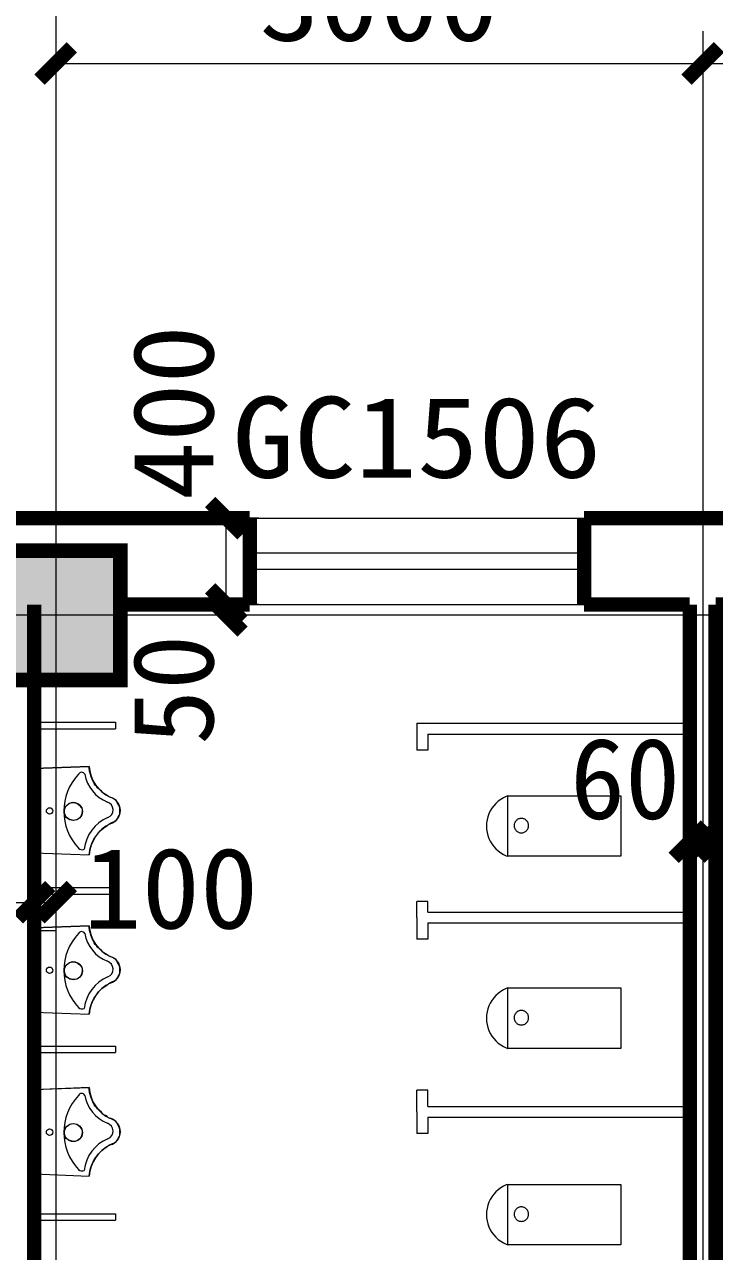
# Model space of a CAD drawing. Extents: x -307567 to 704339, y -10277 to 165507.
# Drawn here: x 169610 to 172809, y 139032 to 144716 of the extents above; entities that cross this region are included whole.
import ezdxf
from ezdxf.enums import TextEntityAlignment as Align

# ---------------------------------------------------------------- set-up
doc = ezdxf.new("R2010")
doc.units = 0
doc.header["$MEASUREMENT"] = 0
doc.layers.add('wode', color=250, linetype='CONTINUOUS', lineweight=0)
doc.styles.get("Standard").update_dxf_attribs({"font": 'txt', "height": 3})

msp = doc.modelspace()

# ---------------------------------------------------------------- linework, layer by layer
at = {"layer": 'wode', "color": 0}
for p, q in [((169754.52386, 147245.49632), (169754.52386, 134179.14353)), ((169754.52386, 144685.95189), (169754.52386, 133882.15933)), ((172754.48636, 144685.95189), (172754.48636, 133882.15933)), ((169754.52386, 144535.95377), (172754.48636, 144535.95377)), ((172754.48636, 144535.95377), (175454.45261, 144535.95377)), ((170695.63758, 142429.04041), (170057.523, 142429.04041)), ((170545.63945, 142029.04236), (170545.63945, 142429.04041)), ((170654.51261, 142429.04041), (172204.51764, 142429.04041)), ((170644.51517, 142269.03569), (172194.52021, 142269.03569)), ((170644.51517, 142193.66127), (172194.52021, 142193.66127)), ((170695.63758, 142029.04236), (170057.523, 142029.04236)), ((170545.63945, 141979.04603), (170545.63945, 142029.04236)), ((170654.51261, 142029.04236), (172204.51764, 142029.04236)), ((195197.62623, 141979.04603), (118974.00627, 141979.04603)), ((170695.63758, 141979.04603), (170057.523, 141979.04603)), ((169654.54952, 141483.54136), (170032.54772, 141483.54136)), ((170032.54772, 141483.54136), (170032.54772, 141453.53991)), ((171429.51513, 141479.04618), (171429.51513, 141354.05079)), ((171429.51513, 141479.04618), (172694.50175, 141479.04618)), ((169654.54952, 141453.53991), (170032.54772, 141453.53991)), ((171479.50229, 141429.04986), (171479.50229, 141354.05079)), ((171479.50229, 141429.04986), (172694.50175, 141429.04986)), ((171479.50229, 141354.05079), (171429.51513, 141354.05079)), ((172754.48636, 141312.39482), (172754.48636, 140762.16976)), ((169653.01145, 141269.53952), (169909.53901, 141279.28061)), ((169653.01145, 141269.53952), (169909.53901, 141279.28061)), ((169653.01145, 140878.00999), (169653.01145, 141269.53952)), ((169653.01145, 140878.00999), (169653.01145, 141269.53952)), ((169909.53901, 141279.28061), (169654.54952, 141269.27402)), ((169909.53901, 141279.28061), (169654.54952, 141269.27402)), ((169654.54952, 140879.28256), (169654.54952, 141269.27402)), ((169654.54952, 140879.28256), (169654.54952, 141269.27402)), ((169909.75873, 141272.57903), (169909.53901, 141279.28061)), ((169909.75873, 141272.57903), (169909.53901, 141279.28061)), ((169911.88273, 141257.14344), (169909.75873, 141272.57903)), ((169911.88273, 141257.14344), (169909.75873, 141272.57903)), ((169914.07997, 141247.15516), (169911.88273, 141257.14344)), ((169914.07997, 141247.15516), (169911.88273, 141257.14344)), ((169917.30258, 141235.345), (169914.07997, 141247.15516)), ((169917.30258, 141235.345), (169914.07997, 141247.15516)), ((169920.63506, 141228.10327), (169917.30258, 141235.345)), ((169920.63506, 141228.10327), (169917.30258, 141235.345)), ((169926.05491, 141212.65852), (169920.63506, 141228.10327)), ((169926.05491, 141212.65852), (169920.63506, 141228.10327)), ((169930.41277, 141205.38932), (169926.05491, 141212.65852)), ((169930.41277, 141205.38932), (169926.05491, 141212.65852)), ((169932.61001, 141199.93285), (169930.41277, 141205.38932)), ((169932.61001, 141199.93285), (169930.41277, 141205.38932)), ((169938.02986, 141192.69112), (169932.61001, 141199.93285)), ((169938.02986, 141192.69112), (169932.61001, 141199.93285)), ((169943.48634, 141187.2438), (169938.02986, 141192.69112)), ((169943.48634, 141187.2438), (169938.02986, 141192.69112)), ((169947.84419, 141179.96544), (169943.48634, 141187.2438)), ((169947.84419, 141179.96544), (169943.48634, 141187.2438)), ((169966.37423, 141164.52985), (169947.84419, 141179.96544)), ((169966.37423, 141164.52985), (169947.84419, 141179.96544)), ((169971.79409, 141159.07337), (169966.37423, 141164.52985)), ((169971.79409, 141159.07337), (169966.37423, 141164.52985)), ((169978.34918, 141153.62605), (169971.79409, 141159.07337)), ((169978.34918, 141153.62605), (169971.79409, 141159.07337)), ((169984.86766, 141149.08509), (169978.34918, 141153.62605)), ((169984.86766, 141149.08509), (169978.34918, 141153.62605)), ((169992.52137, 141144.55329), (169984.86766, 141149.08509)), ((169992.52137, 141144.55329), (169984.86766, 141149.08509)), ((170000.17508, 141139.10597), (169992.52137, 141144.55329)), ((170000.17508, 141139.10597), (169992.52137, 141144.55329)), ((170009.95279, 141135.47137), (170000.17508, 141139.10597)), ((170009.95279, 141135.47137), (170000.17508, 141139.10597)), ((171850.13975, 140862.63848), (171850.13975, 141142.63986)), ((171850.13975, 141142.63986), (172374.03457, 141142.63986)), ((171850.13975, 140862.63848), (171850.13975, 141142.63986)), ((171850.13975, 141142.63986), (172374.03457, 141142.63986)), ((172374.03457, 141142.63986), (172374.03457, 140862.63848)), ((172374.03457, 141142.63986), (172374.03457, 140862.63848)), ((169795.35586, 141080.10097), (169798.57848, 141085.54829)), ((169795.35586, 141080.10097), (169798.57848, 141085.54829)), ((169795.35586, 141071.94372), (169795.35586, 141080.10097)), ((169795.35586, 141071.94372), (169795.35586, 141080.10097)), ((169798.57848, 141085.54829), (169800.77572, 141092.82664)), ((169798.57848, 141085.54829), (169800.77572, 141092.82664)), ((169800.77572, 141092.82664), (169805.13357, 141098.28312)), ((169800.77572, 141092.82664), (169805.13357, 141098.28312)), ((169805.13357, 141098.28312), (169810.55343, 141102.81492)), ((169805.13357, 141098.28312), (169810.55343, 141102.81492)), ((169810.55343, 141102.81492), (169819.30576, 141108.26224)), ((169810.55343, 141102.81492), (169819.30576, 141108.26224)), ((169819.30576, 141108.26224), (169826.95947, 141110.97217)), ((169819.30576, 141108.26224), (169826.95947, 141110.97217)), ((169826.95947, 141110.97217), (169835.63856, 141112.8032)), ((169826.95947, 141110.97217), (169835.63856, 141112.8032)), ((169835.63856, 141112.8032), (169844.3909, 141110.97217)), ((169835.63856, 141112.8032), (169844.3909, 141110.97217)), ((169844.3909, 141110.97217), (169853.06999, 141109.15029)), ((169844.3909, 141110.97217), (169853.06999, 141109.15029)), ((169853.06999, 141109.15029), (169860.7237, 141102.81492)), ((169853.06999, 141109.15029), (169860.7237, 141102.81492)), ((169860.7237, 141102.81492), (169867.24217, 141098.28312)), ((169860.7237, 141102.81492), (169867.24217, 141098.28312)), ((169867.24217, 141098.28312), (169871.60003, 141090.99561)), ((169867.24217, 141098.28312), (169871.60003, 141090.99561)), ((169871.60003, 141090.99561), (169875.92126, 141085.54829)), ((169871.60003, 141090.99561), (169875.92126, 141085.54829)), ((169875.92126, 141085.54829), (169877.0565, 141077.4002)), ((169875.92126, 141085.54829), (169877.0565, 141077.4002)), ((170018.6685, 141131.85508), (170009.95279, 141135.47137)), ((170018.6685, 141131.85508), (170009.95279, 141135.47137)), ((170027.38421, 141127.32328), (170018.6685, 141131.85508)), ((170027.38421, 141127.32328), (170018.6685, 141131.85508)), ((170032.80407, 141122.79148), (170027.38421, 141127.32328)), ((170032.80407, 141122.79148), (170027.38421, 141127.32328)), ((170038.26054, 141116.42864), (170032.80407, 141122.79148)), ((170038.26054, 141116.42864), (170032.80407, 141122.79148)), ((170041.5564, 141109.15029), (170038.26054, 141116.42864)), ((170041.5564, 141109.15029), (170038.26054, 141116.42864)), ((170048.11149, 141096.44293), (170041.5564, 141109.15029)), ((170048.11149, 141096.44293), (170041.5564, 141109.15029)), ((170051.33411, 141086.46381), (170048.11149, 141096.44293)), ((170051.33411, 141086.46381), (170048.11149, 141096.44293)), ((170052.43273, 141073.78391), (170051.33411, 141086.46381)), ((170052.43273, 141073.78391), (170051.33411, 141086.46381)), ((172694.50175, 141080.92493), (172694.50175, 140493.59402)), ((172754.48636, 141080.92493), (172754.48636, 140493.59402)), ((169794.25725, 141067.40276), (169795.35586, 141071.94372)), ((169794.25725, 141067.40276), (169795.35586, 141071.94372)), ((169795.35586, 141065.58089), (169794.25725, 141067.40276)), ((169795.35586, 141065.58089), (169794.25725, 141067.40276)), ((169795.35586, 141061.9646), (169795.35586, 141065.58089)), ((169795.35586, 141061.9646), (169795.35586, 141065.58089)), ((169796.41786, 141060.12441), (169795.35586, 141061.9646)), ((169796.41786, 141060.12441), (169795.35586, 141061.9646)), ((169796.41786, 141055.58345), (169796.41786, 141060.12441)), ((169796.41786, 141055.58345), (169796.41786, 141060.12441)), ((169797.47986, 141050.13614), (169796.41786, 141055.58345)), ((169797.47986, 141050.13614), (169796.41786, 141055.58345)), ((169800.77572, 141047.43536), (169797.47986, 141050.13614)), ((169800.77572, 141047.43536), (169797.47986, 141050.13614)), ((169802.97296, 141042.8944), (169800.77572, 141047.43536)), ((169802.97296, 141042.8944), (169800.77572, 141047.43536)), ((169810.55343, 141038.3626), (169802.97296, 141042.8944)), ((169810.55343, 141038.3626), (169802.97296, 141042.8944)), ((169817.10852, 141033.8308), (169810.55343, 141038.3626)), ((169817.10852, 141033.8308), (169810.55343, 141038.3626)), ((169825.86085, 141031.99977), (169817.10852, 141033.8308)), ((169825.86085, 141031.99977), (169817.10852, 141033.8308)), ((169835.63856, 141029.26237), (169825.86085, 141031.99977)), ((169835.63856, 141029.26237), (169825.86085, 141031.99977)), ((169843.25566, 141030.15958), (169835.63856, 141029.26237)), ((169843.25566, 141030.15958), (169835.63856, 141029.26237)), ((169851.97137, 141031.99977), (169843.25566, 141030.15958)), ((169851.97137, 141031.99977), (169843.25566, 141030.15958)), ((169859.58846, 141036.54072), (169851.97137, 141031.99977)), ((169859.58846, 141036.54072), (169851.97137, 141031.99977)), ((169866.14355, 141041.98804), (169859.58846, 141036.54072)), ((169866.14355, 141041.98804), (169859.58846, 141036.54072)), ((169870.50141, 141047.43536), (169866.14355, 141041.98804)), ((169870.50141, 141047.43536), (169866.14355, 141041.98804)), ((169873.79727, 141055.58345), (169870.50141, 141047.43536)), ((169873.79727, 141055.58345), (169870.50141, 141047.43536)), ((169875.92126, 141062.87096), (169873.79727, 141055.58345)), ((169875.92126, 141062.87096), (169873.79727, 141055.58345)), ((169877.0565, 141067.40276), (169875.92126, 141062.87096)), ((169877.0565, 141067.40276), (169875.92126, 141062.87096)), ((169877.0565, 141077.4002), (169877.0565, 141067.40276)), ((169877.0565, 141077.4002), (169877.0565, 141067.40276)), ((170018.6685, 141020.18045), (170027.38421, 141023.83336)), ((170018.6685, 141020.18045), (170027.38421, 141023.83336)), ((170027.38421, 141023.83336), (170036.09993, 141031.08425)), ((170027.38421, 141023.83336), (170036.09993, 141031.08425)), ((170036.09993, 141031.08425), (170041.5564, 141037.44708)), ((170036.09993, 141031.08425), (170041.5564, 141037.44708)), ((170041.5564, 141037.44708), (170044.81564, 141043.81908)), ((170041.5564, 141037.44708), (170044.81564, 141043.81908)), ((170044.81564, 141043.81908), (170048.11149, 141051.05165)), ((170044.81564, 141043.81908), (170048.11149, 141051.05165)), ((170048.11149, 141051.05165), (170051.33411, 141056.50813)), ((170048.11149, 141051.05165), (170051.33411, 141056.50813)), ((170051.33411, 141056.50813), (170052.43273, 141064.66537)), ((170051.33411, 141056.50813), (170052.43273, 141064.66537)), ((170052.43273, 141064.66537), (170052.43273, 141073.78391)), ((170052.43273, 141064.66537), (170052.43273, 141073.78391)), ((170053.53135, 141075.2762), (170055.54548, 141073.28038)), ((170053.53135, 141075.2762), (170055.54548, 141073.28038)), ((169940.2271, 140954.82177), (169953.30067, 140972.07925)), ((169940.2271, 140954.82177), (169953.30067, 140972.07925)), ((169953.30067, 140972.07925), (169960.91776, 140980.2365)), ((169953.30067, 140972.07925), (169960.91776, 140980.2365)), ((169960.91776, 140980.2365), (169968.53485, 140987.51485)), ((169960.91776, 140980.2365), (169968.53485, 140987.51485)), ((169968.53485, 140987.51485), (169977.28718, 140994.75658)), ((169968.53485, 140987.51485), (169977.28718, 140994.75658)), ((169977.28718, 140994.75658), (169992.52137, 141005.66037)), ((169977.28718, 140994.75658), (169992.52137, 141005.66037)), ((169992.52137, 141005.66037), (170001.2737, 141012.03236)), ((169992.52137, 141005.66037), (170001.2737, 141012.03236)), ((170001.2737, 141012.03236), (170008.85417, 141015.64865)), ((170001.2737, 141012.03236), (170008.85417, 141015.64865)), ((170008.85417, 141015.64865), (170018.6685, 141020.18045)), ((170008.85417, 141015.64865), (170018.6685, 141020.18045)), ((169917.30258, 140908.54245), (169923.85768, 140926.68797)), ((169917.30258, 140908.54245), (169923.85768, 140926.68797)), ((169923.85768, 140926.68797), (169928.25215, 140935.76073)), ((169923.85768, 140926.68797), (169928.25215, 140935.76073)), ((169928.25215, 140935.76073), (169933.70863, 140945.73986)), ((169928.25215, 140935.76073), (169933.70863, 140945.73986)), ((169933.70863, 140945.73986), (169940.2271, 140954.82177)), ((169933.70863, 140945.73986), (169940.2271, 140954.82177)), ((172694.50175, 140930.92681), (172754.48636, 140930.92681)), ((172754.48636, 140930.92681), (172814.50758, 140930.92681)), ((169654.54952, 140879.28256), (169909.53901, 140869.28512)), ((169654.54952, 140879.28256), (169909.53901, 140869.28512)), ((169909.53901, 140869.28512), (169910.82073, 140879.46566)), ((169909.53901, 140869.28512), (169910.82073, 140879.46566)), ((169910.82073, 140879.46566), (169912.98135, 140890.3603)), ((169910.82073, 140879.46566), (169912.98135, 140890.3603)), ((169910.82073, 140879.46566), (169910.82073, 140879.46566)), ((169910.82073, 140879.46566), (169910.82073, 140879.46566)), ((169912.98135, 140890.3603), (169914.07997, 140898.55417)), ((169912.98135, 140890.3603), (169914.07997, 140898.55417)), ((169914.07997, 140898.55417), (169917.30258, 140908.54245)), ((169914.07997, 140898.55417), (169917.30258, 140908.54245)), ((172374.03457, 140862.63848), (171850.13975, 140862.63848)), ((172374.03457, 140862.63848), (171850.13975, 140862.63848)), ((169654.54952, 140800.00804), (169654.54952, 140085.33801)), ((169754.52386, 140800.00804), (169754.52386, 140085.33801)), ((169654.54952, 140717.54752), (170032.54772, 140717.54752)), ((169654.54952, 140687.55522), (170032.54772, 140687.55522)), ((170032.54772, 140717.54752), (170032.54772, 140687.55522)), ((169454.52761, 140649.012), (169754.52386, 140649.012)), ((171429.51513, 140579.05743), (171429.51513, 140654.05649)), ((171479.50229, 140654.05649), (171429.51513, 140654.05649)), ((171479.50229, 140604.06017), (171479.50229, 140654.05649)), ((171429.51513, 140579.05743), (171429.51513, 140479.06478)), ((171479.50229, 140604.05101), (172694.50175, 140604.05101)), ((169653.01145, 140531.54215), (169909.53901, 140541.28324)), ((169653.01145, 140531.54215), (169909.53901, 140541.28324)), ((169653.01145, 140140.02178), (169653.01145, 140531.54215)), ((169653.01145, 140140.02178), (169653.01145, 140531.54215)), ((169909.53901, 140541.28324), (169654.54952, 140531.28581)), ((169909.53901, 140541.28324), (169654.54952, 140531.28581)), ((169654.54952, 140141.29435), (169654.54952, 140531.28581)), ((169654.54952, 140141.29435), (169654.54952, 140531.28581)), ((169654.54952, 140519.0179), (169754.52386, 140519.0179)), ((169909.75873, 140534.59082), (169909.53901, 140541.28324)), ((169909.75873, 140534.59082), (169909.53901, 140541.28324)), ((169911.88273, 140519.15522), (169909.75873, 140534.59082)), ((169911.88273, 140519.15522), (169909.75873, 140534.59082)), ((169914.07997, 140509.16695), (169911.88273, 140519.15522)), ((169914.07997, 140509.16695), (169911.88273, 140519.15522)), ((171479.50229, 140554.06384), (172694.50175, 140554.06384)), ((171479.50229, 140554.06384), (171479.50229, 140479.06478)), ((169917.30258, 140497.35679), (169914.07997, 140509.16695)), ((169917.30258, 140497.35679), (169914.07997, 140509.16695)), ((169920.63506, 140490.11506), (169917.30258, 140497.35679)), ((169920.63506, 140490.11506), (169917.30258, 140497.35679)), ((169926.05491, 140474.67031), (169920.63506, 140490.11506)), ((169926.05491, 140474.67031), (169920.63506, 140490.11506)), ((169930.41277, 140467.40111), (169926.05491, 140474.67031)), ((169930.41277, 140467.40111), (169926.05491, 140474.67031)), ((169932.61001, 140461.94463), (169930.41277, 140467.40111)), ((169932.61001, 140461.94463), (169930.41277, 140467.40111)), ((169938.02986, 140454.7029), (169932.61001, 140461.94463)), ((169938.02986, 140454.7029), (169932.61001, 140461.94463)), ((169943.48634, 140449.25558), (169938.02986, 140454.7029)), ((169943.48634, 140449.25558), (169938.02986, 140454.7029)), ((171479.50229, 140479.06478), (171429.51513, 140479.06478)), ((169947.84419, 140441.97723), (169943.48634, 140449.25558)), ((169947.84419, 140441.97723), (169943.48634, 140449.25558)), ((169966.37423, 140426.54164), (169947.84419, 140441.97723)), ((169966.37423, 140426.54164), (169947.84419, 140441.97723)), ((169971.79409, 140421.08516), (169966.37423, 140426.54164)), ((169971.79409, 140421.08516), (169966.37423, 140426.54164)), ((169978.34918, 140415.62869), (169971.79409, 140421.08516)), ((169978.34918, 140415.62869), (169971.79409, 140421.08516)), ((169984.86766, 140411.09688), (169978.34918, 140415.62869)), ((169984.86766, 140411.09688), (169978.34918, 140415.62869)), ((169992.52137, 140406.56508), (169984.86766, 140411.09688)), ((169992.52137, 140406.56508), (169984.86766, 140411.09688)), ((170000.17508, 140401.11776), (169992.52137, 140406.56508)), ((170000.17508, 140401.11776), (169992.52137, 140406.56508)), ((170009.95279, 140397.48316), (170000.17508, 140401.11776)), ((170009.95279, 140397.48316), (170000.17508, 140401.11776)), ((170018.6685, 140393.86687), (170009.95279, 140397.48316)), ((170018.6685, 140393.86687), (170009.95279, 140397.48316)), ((169795.35586, 140342.11276), (169798.57848, 140347.55092)), ((169795.35586, 140342.11276), (169798.57848, 140347.55092)), ((169795.35586, 140333.95551), (169795.35586, 140342.11276)), ((169795.35586, 140333.95551), (169795.35586, 140342.11276)), ((169798.57848, 140347.55092), (169800.77572, 140354.83843)), ((169798.57848, 140347.55092), (169800.77572, 140354.83843)), ((169800.77572, 140354.83843), (169805.13357, 140360.28575)), ((169800.77572, 140354.83843), (169805.13357, 140360.28575)), ((169805.13357, 140360.28575), (169810.55343, 140364.82671)), ((169805.13357, 140360.28575), (169810.55343, 140364.82671)), ((169810.55343, 140364.82671), (169819.30576, 140370.27403)), ((169810.55343, 140364.82671), (169819.30576, 140370.27403)), ((169819.30576, 140370.27403), (169826.95947, 140372.98395)), ((169819.30576, 140370.27403), (169826.95947, 140372.98395)), ((169826.95947, 140372.98395), (169835.63856, 140374.81499)), ((169826.95947, 140372.98395), (169835.63856, 140374.81499)), ((169835.63856, 140374.81499), (169844.3909, 140372.98395)), ((169835.63856, 140374.81499), (169844.3909, 140372.98395)), ((169844.3909, 140372.98395), (169853.06999, 140371.15292)), ((169844.3909, 140372.98395), (169853.06999, 140371.15292)), ((169853.06999, 140371.15292), (169860.7237, 140364.82671)), ((169853.06999, 140371.15292), (169860.7237, 140364.82671)), ((169860.7237, 140364.82671), (169867.24217, 140360.28575)), ((169860.7237, 140364.82671), (169867.24217, 140360.28575)), ((169867.24217, 140360.28575), (169871.60003, 140353.0074)), ((169867.24217, 140360.28575), (169871.60003, 140353.0074)), ((169871.60003, 140353.0074), (169875.92126, 140347.55092)), ((169871.60003, 140353.0074), (169875.92126, 140347.55092)), ((169875.92126, 140347.55092), (169877.0565, 140339.40283)), ((169875.92126, 140347.55092), (169877.0565, 140339.40283)), ((170027.38421, 140389.33507), (170018.6685, 140393.86687)), ((170027.38421, 140389.33507), (170018.6685, 140393.86687)), ((170032.80407, 140384.79411), (170027.38421, 140389.33507)), ((170032.80407, 140384.79411), (170027.38421, 140389.33507)), ((170038.26054, 140378.44043), (170032.80407, 140384.79411)), ((170038.26054, 140378.44043), (170032.80407, 140384.79411)), ((170041.5564, 140371.15292), (170038.26054, 140378.44043)), ((170041.5564, 140371.15292), (170038.26054, 140378.44043)), ((170048.11149, 140358.45472), (170041.5564, 140371.15292)), ((170048.11149, 140358.45472), (170041.5564, 140371.15292)), ((170051.33411, 140348.47559), (170048.11149, 140358.45472)), ((170051.33411, 140348.47559), (170048.11149, 140358.45472)), ((170052.43273, 140335.78654), (170051.33411, 140348.47559)), ((170052.43273, 140335.78654), (170051.33411, 140348.47559)), ((169794.25725, 140329.41455), (169795.35586, 140333.95551)), ((169794.25725, 140329.41455), (169795.35586, 140333.95551)), ((169795.35586, 140327.58352), (169794.25725, 140329.41455)), ((169795.35586, 140327.58352), (169794.25725, 140329.41455)), ((169795.35586, 140323.96723), (169795.35586, 140327.58352)), ((169795.35586, 140323.96723), (169795.35586, 140327.58352)), ((169796.41786, 140322.1362), (169795.35586, 140323.96723)), ((169796.41786, 140322.1362), (169795.35586, 140323.96723)), ((169796.41786, 140317.59524), (169796.41786, 140322.1362)), ((169796.41786, 140317.59524), (169796.41786, 140322.1362)), ((169797.47986, 140312.14792), (169796.41786, 140317.59524)), ((169797.47986, 140312.14792), (169796.41786, 140317.59524)), ((169800.77572, 140309.44715), (169797.47986, 140312.14792)), ((169800.77572, 140309.44715), (169797.47986, 140312.14792)), ((169802.97296, 140304.90619), (169800.77572, 140309.44715)), ((169802.97296, 140304.90619), (169800.77572, 140309.44715)), ((169810.55343, 140300.37439), (169802.97296, 140304.90619)), ((169810.55343, 140300.37439), (169802.97296, 140304.90619)), ((169817.10852, 140295.83343), (169810.55343, 140300.37439)), ((169817.10852, 140295.83343), (169810.55343, 140300.37439)), ((169825.86085, 140294.01155), (169817.10852, 140295.83343)), ((169825.86085, 140294.01155), (169817.10852, 140295.83343)), ((169835.63856, 140291.26501), (169825.86085, 140294.01155)), ((169835.63856, 140291.26501), (169825.86085, 140294.01155)), ((169843.25566, 140292.17137), (169835.63856, 140291.26501)), ((169843.25566, 140292.17137), (169835.63856, 140291.26501)), ((169851.97137, 140294.01155), (169843.25566, 140292.17137)), ((169851.97137, 140294.01155), (169843.25566, 140292.17137)), ((169859.58846, 140298.55251), (169851.97137, 140294.01155)), ((169859.58846, 140298.55251), (169851.97137, 140294.01155)), ((169866.14355, 140303.99068), (169859.58846, 140298.55251)), ((169866.14355, 140303.99068), (169859.58846, 140298.55251)), ((169870.50141, 140309.44715), (169866.14355, 140303.99068)), ((169870.50141, 140309.44715), (169866.14355, 140303.99068)), ((169873.79727, 140317.59524), (169870.50141, 140309.44715)), ((169873.79727, 140317.59524), (169870.50141, 140309.44715)), ((169875.92126, 140324.87359), (169873.79727, 140317.59524)), ((169875.92126, 140324.87359), (169873.79727, 140317.59524)), ((169877.0565, 140329.41455), (169875.92126, 140324.87359)), ((169877.0565, 140329.41455), (169875.92126, 140324.87359)), ((169877.0565, 140339.40283), (169877.0565, 140329.41455)), ((169877.0565, 140339.40283), (169877.0565, 140329.41455)), ((170018.6685, 140282.19224), (170027.38421, 140285.84515)), ((170018.6685, 140282.19224), (170027.38421, 140285.84515)), ((170027.38421, 140285.84515), (170036.09993, 140293.09604)), ((170027.38421, 140285.84515), (170036.09993, 140293.09604)), ((170036.09993, 140293.09604), (170041.5564, 140299.45887)), ((170036.09993, 140293.09604), (170041.5564, 140299.45887)), ((170041.5564, 140299.45887), (170044.81564, 140305.83086)), ((170041.5564, 140299.45887), (170044.81564, 140305.83086)), ((170044.81564, 140305.83086), (170048.11149, 140313.06344)), ((170044.81564, 140305.83086), (170048.11149, 140313.06344)), ((170048.11149, 140313.06344), (170051.33411, 140318.51991)), ((170048.11149, 140313.06344), (170051.33411, 140318.51991)), ((170051.33411, 140318.51991), (170052.43273, 140326.67716)), ((170051.33411, 140318.51991), (170052.43273, 140326.67716)), ((170052.43273, 140326.67716), (170052.43273, 140335.78654)), ((170052.43273, 140326.67716), (170052.43273, 140335.78654)), ((170053.53135, 140337.28799), (170055.54548, 140335.29217)), ((170053.53135, 140337.28799), (170055.54548, 140335.29217)), ((169940.2271, 140216.83356), (169953.30067, 140234.09104)), ((169940.2271, 140216.83356), (169953.30067, 140234.09104)), ((169953.30067, 140234.09104), (169960.91776, 140242.24828)), ((169953.30067, 140234.09104), (169960.91776, 140242.24828)), ((169960.91776, 140242.24828), (169968.53485, 140249.52664)), ((169960.91776, 140242.24828), (169968.53485, 140249.52664)), ((169968.53485, 140249.52664), (169977.28718, 140256.76837)), ((169968.53485, 140249.52664), (169977.28718, 140256.76837)), ((169977.28718, 140256.76837), (169992.52137, 140267.66301)), ((169977.28718, 140256.76837), (169992.52137, 140267.66301)), ((169992.52137, 140267.66301), (170001.2737, 140274.04415)), ((169992.52137, 140267.66301), (170001.2737, 140274.04415)), ((170001.2737, 140274.04415), (170008.85417, 140277.66044)), ((170001.2737, 140274.04415), (170008.85417, 140277.66044)), ((170008.85417, 140277.66044), (170018.6685, 140282.19224)), ((170008.85417, 140277.66044), (170018.6685, 140282.19224)), ((171850.13975, 139972.65632), (171850.13975, 140252.64855)), ((171850.13975, 140252.64855), (172374.03457, 140252.64855)), ((171850.13975, 139972.65632), (171850.13975, 140252.64855)), ((171850.13975, 140252.64855), (172374.03457, 140252.64855)), ((172374.03457, 140252.64855), (172374.03457, 139972.65632)), ((172374.03457, 140252.64855), (172374.03457, 139972.65632)), ((169914.07997, 140160.56596), (169917.30258, 140170.55423)), ((169914.07997, 140160.56596), (169917.30258, 140170.55423)), ((169917.30258, 140170.55423), (169923.85768, 140188.69976)), ((169917.30258, 140170.55423), (169923.85768, 140188.69976)), ((169923.85768, 140188.69976), (169928.25215, 140197.77252)), ((169923.85768, 140188.69976), (169928.25215, 140197.77252)), ((169928.25215, 140197.77252), (169933.70863, 140207.74249)), ((169928.25215, 140197.77252), (169933.70863, 140207.74249)), ((169933.70863, 140207.74249), (169940.2271, 140216.83356)), ((169933.70863, 140207.74249), (169940.2271, 140216.83356)), ((169654.54952, 140141.29435), (169909.53901, 140131.29691)), ((169654.54952, 140141.29435), (169909.53901, 140131.29691)), ((169909.53901, 140131.29691), (169910.82073, 140141.46829)), ((169909.53901, 140131.29691), (169910.82073, 140141.46829)), ((169910.82073, 140141.46829), (169912.98135, 140152.37209)), ((169910.82073, 140141.46829), (169912.98135, 140152.37209)), ((169910.82073, 140141.46829), (169910.82073, 140141.46829)), ((169910.82073, 140141.46829), (169910.82073, 140141.46829)), ((169912.98135, 140152.37209), (169914.07997, 140160.56596)), ((169912.98135, 140152.37209), (169914.07997, 140160.56596)), ((169654.54952, 139983.56011), (170032.54772, 139983.56011)), ((169654.54952, 139953.55866), (170032.54772, 139953.55866)), ((170032.54772, 139983.56011), (170032.54772, 139953.55866)), ((172374.03457, 139972.65632), (171850.13975, 139972.65632)), ((172374.03457, 139972.65632), (171850.13975, 139972.65632)), ((169653.01145, 139781.55153), (169909.53901, 139791.29262)), ((169653.01145, 139781.55153), (169909.53901, 139791.29262)), ((169653.01145, 139390.03115), (169653.01145, 139781.55153)), ((169653.01145, 139390.03115), (169653.01145, 139781.55153)), ((169909.53901, 139791.29262), (169654.54952, 139781.29518)), ((169909.53901, 139791.29262), (169654.54952, 139781.29518)), ((169654.54952, 139391.30372), (169654.54952, 139781.29518)), ((169654.54952, 139391.30372), (169654.54952, 139781.29518)), ((169909.75873, 139784.6002), (169909.53901, 139791.29262)), ((169909.75873, 139784.6002), (169909.53901, 139791.29262)), ((169911.88273, 139769.1646), (169909.75873, 139784.6002)), ((169911.88273, 139769.1646), (169909.75873, 139784.6002)), ((171429.51513, 139679.06868), (171429.51513, 139779.07048)), ((171479.50229, 139779.07048), (171429.51513, 139779.07048)), ((171479.50229, 139704.07142), (171479.50229, 139779.07048)), ((169914.07997, 139759.17632), (169911.88273, 139769.1646)), ((169914.07997, 139759.17632), (169911.88273, 139769.1646)), ((169917.30258, 139747.36616), (169914.07997, 139759.17632)), ((169917.30258, 139747.36616), (169914.07997, 139759.17632)), ((169920.63506, 139740.12443), (169917.30258, 139747.36616)), ((169920.63506, 139740.12443), (169917.30258, 139747.36616)), ((169926.05491, 139724.67968), (169920.63506, 139740.12443)), ((169926.05491, 139724.67968), (169920.63506, 139740.12443)), ((169930.41277, 139717.41048), (169926.05491, 139724.67968)), ((169930.41277, 139717.41048), (169926.05491, 139724.67968)), ((169932.61001, 139711.95401), (169930.41277, 139717.41048)), ((169932.61001, 139711.95401), (169930.41277, 139717.41048)), ((169938.02986, 139704.71228), (169932.61001, 139711.95401)), ((169938.02986, 139704.71228), (169932.61001, 139711.95401)), ((169943.48634, 139699.26496), (169938.02986, 139704.71228)), ((169943.48634, 139699.26496), (169938.02986, 139704.71228)), ((169947.84419, 139691.98661), (169943.48634, 139699.26496)), ((169947.84419, 139691.98661), (169943.48634, 139699.26496)), ((169966.37423, 139676.55101), (169947.84419, 139691.98661)), ((169966.37423, 139676.55101), (169947.84419, 139691.98661)), ((169971.79409, 139671.09454), (169966.37423, 139676.55101)), ((169971.79409, 139671.09454), (169966.37423, 139676.55101)), ((169978.34918, 139665.63806), (169971.79409, 139671.09454)), ((169978.34918, 139665.63806), (169971.79409, 139671.09454)), ((169984.86766, 139661.10626), (169978.34918, 139665.63806)), ((169984.86766, 139661.10626), (169978.34918, 139665.63806)), ((169992.52137, 139656.57445), (169984.86766, 139661.10626)), ((169992.52137, 139656.57445), (169984.86766, 139661.10626)), ((171429.51513, 139679.06868), (171429.51513, 139579.07603)), ((171479.50229, 139704.08057), (172694.50175, 139704.08057)), ((169798.57848, 139597.5603), (169800.77572, 139604.8478)), ((169798.57848, 139597.5603), (169800.77572, 139604.8478)), ((169800.77572, 139604.8478), (169805.13357, 139610.29512)), ((169800.77572, 139604.8478), (169805.13357, 139610.29512)), ((169805.13357, 139610.29512), (169810.55343, 139614.83608)), ((169805.13357, 139610.29512), (169810.55343, 139614.83608)), ((169810.55343, 139614.83608), (169819.30576, 139620.2834)), ((169810.55343, 139614.83608), (169819.30576, 139620.2834)), ((169819.30576, 139620.2834), (169826.95947, 139622.99333)), ((169819.30576, 139620.2834), (169826.95947, 139622.99333)), ((169826.95947, 139622.99333), (169835.63856, 139624.82436)), ((169826.95947, 139622.99333), (169835.63856, 139624.82436)), ((169835.63856, 139624.82436), (169844.3909, 139622.99333)), ((169835.63856, 139624.82436), (169844.3909, 139622.99333)), ((169844.3909, 139622.99333), (169853.06999, 139621.1623)), ((169844.3909, 139622.99333), (169853.06999, 139621.1623)), ((169853.06999, 139621.1623), (169860.7237, 139614.83608)), ((169853.06999, 139621.1623), (169860.7237, 139614.83608)), ((169860.7237, 139614.83608), (169867.24217, 139610.29512)), ((169860.7237, 139614.83608), (169867.24217, 139610.29512)), ((169867.24217, 139610.29512), (169871.60003, 139603.01677)), ((169867.24217, 139610.29512), (169871.60003, 139603.01677)), ((169871.60003, 139603.01677), (169875.92126, 139597.5603)), ((169871.60003, 139603.01677), (169875.92126, 139597.5603)), ((170000.17508, 139651.12713), (169992.52137, 139656.57445)), ((170000.17508, 139651.12713), (169992.52137, 139656.57445)), ((170009.95279, 139647.49254), (170000.17508, 139651.12713)), ((170009.95279, 139647.49254), (170000.17508, 139651.12713)), ((170018.6685, 139643.87625), (170009.95279, 139647.49254)), ((170018.6685, 139643.87625), (170009.95279, 139647.49254)), ((170027.38421, 139639.34444), (170018.6685, 139643.87625)), ((170027.38421, 139639.34444), (170018.6685, 139643.87625)), ((170032.80407, 139634.80348), (170027.38421, 139639.34444)), ((170032.80407, 139634.80348), (170027.38421, 139639.34444)), ((170038.26054, 139628.4498), (170032.80407, 139634.80348)), ((170038.26054, 139628.4498), (170032.80407, 139634.80348)), ((170041.5564, 139621.1623), (170038.26054, 139628.4498)), ((170041.5564, 139621.1623), (170038.26054, 139628.4498)), ((170048.11149, 139608.46409), (170041.5564, 139621.1623)), ((170048.11149, 139608.46409), (170041.5564, 139621.1623)), ((170051.33411, 139598.48497), (170048.11149, 139608.46409)), ((170051.33411, 139598.48497), (170048.11149, 139608.46409)), ((171479.50229, 139654.07509), (172694.50175, 139654.07509)), ((171479.50229, 139654.07509), (171479.50229, 139579.07603)), ((169794.25725, 139579.42393), (169795.35586, 139583.96489)), ((169794.25725, 139579.42393), (169795.35586, 139583.96489)), ((169795.35586, 139577.5929), (169794.25725, 139579.42393)), ((169795.35586, 139577.5929), (169794.25725, 139579.42393)), ((169795.35586, 139592.12213), (169798.57848, 139597.5603)), ((169795.35586, 139592.12213), (169798.57848, 139597.5603)), ((169795.35586, 139583.96489), (169795.35586, 139592.12213)), ((169795.35586, 139583.96489), (169795.35586, 139592.12213)), ((169795.35586, 139573.97661), (169795.35586, 139577.5929)), ((169795.35586, 139573.97661), (169795.35586, 139577.5929)), ((169796.41786, 139572.14558), (169795.35586, 139573.97661)), ((169796.41786, 139572.14558), (169795.35586, 139573.97661)), ((169796.41786, 139567.60462), (169796.41786, 139572.14558)), ((169796.41786, 139567.60462), (169796.41786, 139572.14558)), ((169797.47986, 139562.1573), (169796.41786, 139567.60462)), ((169797.47986, 139562.1573), (169796.41786, 139567.60462)), ((169800.77572, 139559.45653), (169797.47986, 139562.1573)), ((169800.77572, 139559.45653), (169797.47986, 139562.1573)), ((169802.97296, 139554.91557), (169800.77572, 139559.45653)), ((169802.97296, 139554.91557), (169800.77572, 139559.45653)), ((169810.55343, 139550.38376), (169802.97296, 139554.91557)), ((169810.55343, 139550.38376), (169802.97296, 139554.91557)), ((169817.10852, 139545.84281), (169810.55343, 139550.38376)), ((169817.10852, 139545.84281), (169810.55343, 139550.38376)), ((169825.86085, 139544.02093), (169817.10852, 139545.84281)), ((169825.86085, 139544.02093), (169817.10852, 139545.84281)), ((169859.58846, 139548.56189), (169851.97137, 139544.02093)), ((169859.58846, 139548.56189), (169851.97137, 139544.02093)), ((169866.14355, 139554.00005), (169859.58846, 139548.56189)), ((169866.14355, 139554.00005), (169859.58846, 139548.56189)), ((169870.50141, 139559.45653), (169866.14355, 139554.00005)), ((169870.50141, 139559.45653), (169866.14355, 139554.00005)), ((169873.79727, 139567.60462), (169870.50141, 139559.45653)), ((169873.79727, 139567.60462), (169870.50141, 139559.45653)), ((169875.92126, 139574.88297), (169873.79727, 139567.60462)), ((169875.92126, 139574.88297), (169873.79727, 139567.60462)), ((169875.92126, 139597.5603), (169877.0565, 139589.41221)), ((169875.92126, 139597.5603), (169877.0565, 139589.41221)), ((169877.0565, 139579.42393), (169875.92126, 139574.88297)), ((169877.0565, 139579.42393), (169875.92126, 139574.88297)), ((169877.0565, 139589.41221), (169877.0565, 139579.42393)), ((169877.0565, 139589.41221), (169877.0565, 139579.42393)), ((170036.09993, 139543.10541), (170041.5564, 139549.46825)), ((170036.09993, 139543.10541), (170041.5564, 139549.46825)), ((170041.5564, 139549.46825), (170044.81564, 139555.84024)), ((170041.5564, 139549.46825), (170044.81564, 139555.84024)), ((170044.81564, 139555.84024), (170048.11149, 139563.07281)), ((170044.81564, 139555.84024), (170048.11149, 139563.07281)), ((170048.11149, 139563.07281), (170051.33411, 139568.52929)), ((170048.11149, 139563.07281), (170051.33411, 139568.52929)), ((170052.43273, 139585.79592), (170051.33411, 139598.48497)), ((170052.43273, 139585.79592), (170051.33411, 139598.48497)), ((170051.33411, 139568.52929), (170052.43273, 139576.68654)), ((170051.33411, 139568.52929), (170052.43273, 139576.68654)), ((170052.43273, 139576.68654), (170052.43273, 139585.79592)), ((170052.43273, 139576.68654), (170052.43273, 139585.79592)), ((170053.53135, 139587.29736), (170055.54548, 139585.30154)), ((170053.53135, 139587.29736), (170055.54548, 139585.30154)), ((171479.50229, 139579.07603), (171429.51513, 139579.07603)), ((169835.63856, 139541.27438), (169825.86085, 139544.02093)), ((169835.63856, 139541.27438), (169825.86085, 139544.02093)), ((169843.25566, 139542.18074), (169835.63856, 139541.27438)), ((169843.25566, 139542.18074), (169835.63856, 139541.27438)), ((169851.97137, 139544.02093), (169843.25566, 139542.18074)), ((169851.97137, 139544.02093), (169843.25566, 139542.18074)), ((169953.30067, 139484.10041), (169960.91776, 139492.25766)), ((169953.30067, 139484.10041), (169960.91776, 139492.25766)), ((169960.91776, 139492.25766), (169968.53485, 139499.53601)), ((169960.91776, 139492.25766), (169968.53485, 139499.53601)), ((169968.53485, 139499.53601), (169977.28718, 139506.77774)), ((169968.53485, 139499.53601), (169977.28718, 139506.77774)), ((169977.28718, 139506.77774), (169992.52137, 139517.67238)), ((169977.28718, 139506.77774), (169992.52137, 139517.67238)), ((169992.52137, 139517.67238), (170001.2737, 139524.05353)), ((169992.52137, 139517.67238), (170001.2737, 139524.05353)), ((170001.2737, 139524.05353), (170008.85417, 139527.66981)), ((170001.2737, 139524.05353), (170008.85417, 139527.66981)), ((170008.85417, 139527.66981), (170018.6685, 139532.20162)), ((170008.85417, 139527.66981), (170018.6685, 139532.20162)), ((170018.6685, 139532.20162), (170027.38421, 139535.85453)), ((170018.6685, 139532.20162), (170027.38421, 139535.85453)), ((170027.38421, 139535.85453), (170036.09993, 139543.10541)), ((170027.38421, 139535.85453), (170036.09993, 139543.10541)), ((169917.30258, 139420.56361), (169923.85768, 139438.70913)), ((169917.30258, 139420.56361), (169923.85768, 139438.70913)), ((169923.85768, 139438.70913), (169928.25215, 139447.7819)), ((169923.85768, 139438.70913), (169928.25215, 139447.7819)), ((169928.25215, 139447.7819), (169933.70863, 139457.75187)), ((169928.25215, 139447.7819), (169933.70863, 139457.75187)), ((169933.70863, 139457.75187), (169940.2271, 139466.84294)), ((169933.70863, 139457.75187), (169940.2271, 139466.84294)), ((169940.2271, 139466.84294), (169953.30067, 139484.10041)), ((169940.2271, 139466.84294), (169953.30067, 139484.10041)), ((169654.54952, 139391.30372), (169909.53901, 139381.30629)), ((169654.54952, 139391.30372), (169909.53901, 139381.30629)), ((169909.53901, 139381.30629), (169910.82073, 139391.47767)), ((169909.53901, 139381.30629), (169910.82073, 139391.47767)), ((169910.82073, 139391.47767), (169912.98135, 139402.38146)), ((169910.82073, 139391.47767), (169912.98135, 139402.38146)), ((169910.82073, 139391.47767), (169910.82073, 139391.47767)), ((169910.82073, 139391.47767), (169910.82073, 139391.47767)), ((169912.98135, 139402.38146), (169914.07997, 139410.57533)), ((169912.98135, 139402.38146), (169914.07997, 139410.57533)), ((169914.07997, 139410.57533), (169917.30258, 139420.56361)), ((169914.07997, 139410.57533), (169917.30258, 139420.56361)), ((171850.13975, 139062.66098), (171850.13975, 139342.66236)), ((171850.13975, 139342.66236), (172374.03457, 139342.66236)), ((171850.13975, 139062.66098), (171850.13975, 139342.66236)), ((171850.13975, 139342.66236), (172374.03457, 139342.66236)), ((172374.03457, 139342.66236), (172374.03457, 139062.66098)), ((172374.03457, 139342.66236), (172374.03457, 139062.66098)), ((169654.54952, 139206.57092), (170032.54772, 139206.57092)), ((170032.54772, 139206.57092), (170032.54772, 139176.56947)), ((169654.54952, 139176.56947), (170032.54772, 139176.56947)), ((172374.03457, 139062.66098), (171850.13975, 139062.66098)), ((172374.03457, 139062.66098), (171850.13975, 139062.66098))]:
    msp.add_line(p, q, dxfattribs=at)
at = {"layer": 'wode', "color": 0, "const_width": 67.49915}
for points in [[(169679.52479, 144460.95471), (169829.52292, 144610.95283)], [(172679.48729, 144460.95471), (172829.48542, 144610.95283)], [(170470.64039, 142504.03947), (170620.63852, 142354.04135)], [(169369.53111, 142429.04041), (169754.52386, 142429.04041)], [(169754.52386, 142429.04041), (170654.51261, 142429.04041)], [(170654.51261, 142029.04236), (170654.51261, 142429.04041)], [(172204.51764, 142029.04236), (172204.51764, 142429.04041)], [(172754.48636, 142429.04041), (172204.51764, 142429.04041)], [(172754.48636, 142429.04041), (173304.49169, 142429.04041)], [(169454.52761, 142279.04228), (169454.52761, 141679.04978), (170054.52011, 141679.04978), (170054.52011, 142279.04228), (169454.52761, 142279.04228), (169454.52761, 141679.04978)], [(170470.64039, 142104.04142), (170620.63852, 141954.04329)], [(169654.54952, 137854.09759), (169654.54952, 142029.04236)], [(170054.52011, 142029.04236), (170654.51261, 142029.04236)], [(170470.64039, 142054.0451), (170620.63852, 141904.04697)], [(172694.50175, 142029.04236), (172204.51764, 142029.04236)], [(172694.50175, 141129.05361), (172694.50175, 142029.04236)], [(172694.50175, 140004.06767), (172694.50175, 142029.04236)], [(172694.50175, 138779.07993), (172694.50175, 142029.04236)], [(172814.50758, 142029.04236), (173304.49169, 142029.04236)], [(172814.50758, 138779.07993), (172814.50758, 142029.04236)], [(172619.50269, 140855.92775), (172769.50082, 141005.92587)], [(172679.48729, 140855.92775), (172829.48542, 141005.92587)], [(172739.50852, 140855.92775), (172889.50664, 141005.92587)], [(169579.55046, 140575.01085), (169729.54858, 140725.00897)], [(169679.52479, 140575.01085), (169829.52292, 140725.00897)]]:
    msp.add_lwpolyline(points, dxfattribs=at)
at = {"layer": 'wode', "color": 0}
for points in [[(171850.13975, 141142.63986), (171843.58466, 141140.10388), (171830.40123, 141133.86922), (171817.84035, 141126.36199), (171806.12175, 141117.65543), (171795.31866, 141107.85026), (171785.50433, 141097.02886), (171776.82524, 141085.3011), (171769.31801, 141072.77684), (171763.05588, 141059.5751), (171758.14871, 141045.83321), (171754.59651, 141031.67018), (171752.43589, 141017.22334), (171751.7401, 141002.63917), (171752.43589, 140988.055), (171754.59651, 140973.60816), (171758.14871, 140959.44513), (171763.05588, 140945.70324), (171769.31801, 140932.5015), (171776.82524, 140919.97724), (171785.50433, 140908.24948), (171795.31866, 140897.42808), (171806.12175, 140887.62291), (171817.84035, 140878.92551), (171830.40123, 140871.41828), (171843.58466, 140865.17446), (171850.13975, 140862.63848)], [(171850.13975, 141142.63986), (171843.58466, 141140.10388), (171830.40123, 141133.86922), (171817.84035, 141126.36199), (171806.12175, 141117.65543), (171795.31866, 141107.85026), (171785.50433, 141097.02886), (171776.82524, 141085.3011), (171769.31801, 141072.77684), (171763.05588, 141059.5751), (171758.14871, 141045.83321), (171754.59651, 141031.67018), (171752.43589, 141017.22334), (171751.7401, 141002.63917), (171752.43589, 140988.055), (171754.59651, 140973.60816), (171758.14871, 140959.44513), (171763.05588, 140945.70324), (171769.31801, 140932.5015), (171776.82524, 140919.97724), (171785.50433, 140908.24948), (171795.31866, 140897.42808), (171806.12175, 140887.62291), (171817.84035, 140878.92551), (171830.40123, 140871.41828), (171843.58466, 140865.17446), (171850.13975, 140862.63848)], [(171946.89147, 141004.97374), (171946.74499, 141008.26044), (171946.26892, 141011.51052), (171945.46327, 141014.69651), (171944.36465, 141017.7818), (171942.93644, 141020.74807), (171941.25189, 141023.56786), (171939.311, 141026.2137), (171937.11376, 141028.63982), (171934.66018, 141030.85537), (171932.02349, 141032.80542), (171929.2037, 141034.48997), (171926.23743, 141035.89986), (171923.1613, 141037.00764), (171919.9753, 141037.80414), (171916.71607, 141038.2802), (171913.42021, 141038.445), (171910.16097, 141038.2802), (171906.90174, 141037.80414), (171903.71574, 141037.00764), (171900.63961, 141035.89986), (171897.63672, 141034.48997), (171894.85355, 141032.80542), (171892.21686, 141030.85537), (171889.76328, 141028.63982), (171887.56604, 141026.2137), (171885.62515, 141023.56786), (171883.90398, 141020.74807), (171882.51239, 141017.7818), (171881.41377, 141014.69651), (171880.60812, 141011.51052), (171880.13205, 141008.26044), (171879.94895, 141004.97374), (171880.13205, 141001.69619), (171880.60812, 140998.44611), (171881.41377, 140995.26011), (171882.51239, 140992.17482), (171883.90398, 140989.1994), (171885.62515, 140986.37961), (171887.56604, 140983.74292), (171889.76328, 140981.3168), (171892.21686, 140979.10126), (171894.85355, 140977.15121), (171897.63672, 140975.4575), (171900.63961, 140974.05676), (171903.71574, 140972.94899), (171906.90174, 140972.15249), (171910.16097, 140971.67642), (171913.42021, 140971.51163), (171916.71607, 140971.67642), (171919.9753, 140972.15249), (171923.1613, 140972.94899), (171926.23743, 140974.05676), (171929.2037, 140975.4575), (171932.02349, 140977.15121), (171934.66018, 140979.10126), (171937.11376, 140981.3168), (171939.311, 140983.74292), (171941.25189, 140986.37961), (171942.93644, 140989.1994), (171944.36465, 140992.17482), (171945.46327, 140995.26011), (171946.26892, 140998.44611), (171946.74499, 141001.69619), (171946.89147, 141004.97374)], [(171946.89147, 141004.97374), (171946.74499, 141008.26044), (171946.26892, 141011.51052), (171945.46327, 141014.69651), (171944.36465, 141017.7818), (171942.93644, 141020.74807), (171941.25189, 141023.56786), (171939.311, 141026.2137), (171937.11376, 141028.63982), (171934.66018, 141030.85537), (171932.02349, 141032.80542), (171929.2037, 141034.48997), (171926.23743, 141035.89986), (171923.1613, 141037.00764), (171919.9753, 141037.80414), (171916.71607, 141038.2802), (171913.42021, 141038.445), (171910.16097, 141038.2802), (171906.90174, 141037.80414), (171903.71574, 141037.00764), (171900.63961, 141035.89986), (171897.63672, 141034.48997), (171894.85355, 141032.80542), (171892.21686, 141030.85537), (171889.76328, 141028.63982), (171887.56604, 141026.2137), (171885.62515, 141023.56786), (171883.90398, 141020.74807), (171882.51239, 141017.7818), (171881.41377, 141014.69651), (171880.60812, 141011.51052), (171880.13205, 141008.26044), (171879.94895, 141004.97374), (171880.13205, 141001.69619), (171880.60812, 140998.44611), (171881.41377, 140995.26011), (171882.51239, 140992.17482), (171883.90398, 140989.1994), (171885.62515, 140986.37961), (171887.56604, 140983.74292), (171889.76328, 140981.3168), (171892.21686, 140979.10126), (171894.85355, 140977.15121), (171897.63672, 140975.4575), (171900.63961, 140974.05676), (171903.71574, 140972.94899), (171906.90174, 140972.15249), (171910.16097, 140971.67642), (171913.42021, 140971.51163), (171916.71607, 140971.67642), (171919.9753, 140972.15249), (171923.1613, 140972.94899), (171926.23743, 140974.05676), (171929.2037, 140975.4575), (171932.02349, 140977.15121), (171934.66018, 140979.10126), (171937.11376, 140981.3168), (171939.311, 140983.74292), (171941.25189, 140986.37961), (171942.93644, 140989.1994), (171944.36465, 140992.17482), (171945.46327, 140995.26011), (171946.26892, 140998.44611), (171946.74499, 141001.69619), (171946.89147, 141004.97374)], [(171850.13975, 140252.64855), (171843.58466, 140250.12172), (171830.40123, 140243.8779), (171817.84035, 140236.37067), (171806.12175, 140227.66412), (171795.31866, 140217.85894), (171785.50433, 140207.03754), (171776.82524, 140195.31894), (171769.31801, 140182.79468), (171763.05588, 140169.59294), (171758.14871, 140155.85105), (171754.59651, 140141.67886), (171752.43589, 140127.24118), (171751.7401, 140112.64785), (171752.43589, 140098.06369), (171754.59651, 140083.61684), (171758.14871, 140069.45381), (171763.05588, 140055.71192), (171769.31801, 140042.51018), (171776.82524, 140029.98592), (171785.50433, 140018.25816), (171795.31866, 140007.44592), (171806.12175, 139997.64075), (171817.84035, 139988.93419), (171830.40123, 139981.42696), (171843.58466, 139975.18314), (171850.13975, 139972.65632)], [(171850.13975, 140252.64855), (171843.58466, 140250.12172), (171830.40123, 140243.8779), (171817.84035, 140236.37067), (171806.12175, 140227.66412), (171795.31866, 140217.85894), (171785.50433, 140207.03754), (171776.82524, 140195.31894), (171769.31801, 140182.79468), (171763.05588, 140169.59294), (171758.14871, 140155.85105), (171754.59651, 140141.67886), (171752.43589, 140127.24118), (171751.7401, 140112.64785), (171752.43589, 140098.06369), (171754.59651, 140083.61684), (171758.14871, 140069.45381), (171763.05588, 140055.71192), (171769.31801, 140042.51018), (171776.82524, 140029.98592), (171785.50433, 140018.25816), (171795.31866, 140007.44592), (171806.12175, 139997.64075), (171817.84035, 139988.93419), (171830.40123, 139981.42696), (171843.58466, 139975.18314), (171850.13975, 139972.65632)], [(171946.89147, 140114.99157), (171946.74499, 140118.26912), (171946.26892, 140121.5192), (171945.46327, 140124.7052), (171944.36465, 140127.79049), (171942.93644, 140130.75676), (171941.25189, 140133.5857), (171939.311, 140136.22239), (171937.11376, 140138.64851), (171934.66018, 140140.86405), (171932.02349, 140142.8141), (171929.2037, 140144.49865), (171926.23743, 140145.90855), (171923.1613, 140147.01632), (171919.9753, 140147.81282), (171916.71607, 140148.28889), (171913.42021, 140148.45368), (171910.16097, 140148.28889), (171906.90174, 140147.81282), (171903.71574, 140147.01632), (171900.63961, 140145.90855), (171897.63672, 140144.49865), (171894.85355, 140142.8141), (171892.21686, 140140.86405), (171889.76328, 140138.64851), (171887.56604, 140136.22239), (171885.62515, 140133.5857), (171883.90398, 140130.75676), (171882.51239, 140127.79049), (171881.41377, 140124.7052), (171880.60812, 140121.5192), (171880.13205, 140118.26912), (171879.94895, 140114.99157), (171880.13205, 140111.70487), (171880.60812, 140108.45479), (171881.41377, 140105.2688), (171882.51239, 140102.18351), (171883.90398, 140099.21724), (171885.62515, 140096.39745), (171887.56604, 140093.75161), (171889.76328, 140091.32549), (171892.21686, 140089.10994), (171894.85355, 140087.15989), (171897.63672, 140085.47534), (171900.63961, 140084.06545), (171903.71574, 140082.95767), (171906.90174, 140082.16117), (171910.16097, 140081.68511), (171913.42021, 140081.52031), (171916.71607, 140081.68511), (171919.9753, 140082.16117), (171923.1613, 140082.95767), (171926.23743, 140084.06545), (171929.2037, 140085.47534), (171932.02349, 140087.15989), (171934.66018, 140089.10994), (171937.11376, 140091.32549), (171939.311, 140093.75161), (171941.25189, 140096.39745), (171942.93644, 140099.21724), (171944.36465, 140102.18351), (171945.46327, 140105.2688), (171946.26892, 140108.45479), (171946.74499, 140111.70487), (171946.89147, 140114.99157)], [(171946.89147, 140114.99157), (171946.74499, 140118.26912), (171946.26892, 140121.5192), (171945.46327, 140124.7052), (171944.36465, 140127.79049), (171942.93644, 140130.75676), (171941.25189, 140133.5857), (171939.311, 140136.22239), (171937.11376, 140138.64851), (171934.66018, 140140.86405), (171932.02349, 140142.8141), (171929.2037, 140144.49865), (171926.23743, 140145.90855), (171923.1613, 140147.01632), (171919.9753, 140147.81282), (171916.71607, 140148.28889), (171913.42021, 140148.45368), (171910.16097, 140148.28889), (171906.90174, 140147.81282), (171903.71574, 140147.01632), (171900.63961, 140145.90855), (171897.63672, 140144.49865), (171894.85355, 140142.8141), (171892.21686, 140140.86405), (171889.76328, 140138.64851), (171887.56604, 140136.22239), (171885.62515, 140133.5857), (171883.90398, 140130.75676), (171882.51239, 140127.79049), (171881.41377, 140124.7052), (171880.60812, 140121.5192), (171880.13205, 140118.26912), (171879.94895, 140114.99157), (171880.13205, 140111.70487), (171880.60812, 140108.45479), (171881.41377, 140105.2688), (171882.51239, 140102.18351), (171883.90398, 140099.21724), (171885.62515, 140096.39745), (171887.56604, 140093.75161), (171889.76328, 140091.32549), (171892.21686, 140089.10994), (171894.85355, 140087.15989), (171897.63672, 140085.47534), (171900.63961, 140084.06545), (171903.71574, 140082.95767), (171906.90174, 140082.16117), (171910.16097, 140081.68511), (171913.42021, 140081.52031), (171916.71607, 140081.68511), (171919.9753, 140082.16117), (171923.1613, 140082.95767), (171926.23743, 140084.06545), (171929.2037, 140085.47534), (171932.02349, 140087.15989), (171934.66018, 140089.10994), (171937.11376, 140091.32549), (171939.311, 140093.75161), (171941.25189, 140096.39745), (171942.93644, 140099.21724), (171944.36465, 140102.18351), (171945.46327, 140105.2688), (171946.26892, 140108.45479), (171946.74499, 140111.70487), (171946.89147, 140114.99157)], [(171850.13975, 139342.66236), (171843.58466, 139340.12638), (171830.40123, 139333.89172), (171817.84035, 139326.38449), (171806.12175, 139317.67793), (171795.31866, 139307.87276), (171785.50433, 139297.05136), (171776.82524, 139285.3236), (171769.31801, 139272.79934), (171763.05588, 139259.5976), (171758.14871, 139245.85571), (171754.59651, 139231.69268), (171752.43589, 139217.24584), (171751.7401, 139202.66167), (171752.43589, 139188.0775), (171754.59651, 139173.63066), (171758.14871, 139159.46763), (171763.05588, 139145.72574), (171769.31801, 139132.524), (171776.82524, 139119.99974), (171785.50433, 139108.27198), (171795.31866, 139097.45058), (171806.12175, 139087.64541), (171817.84035, 139078.94801), (171830.40123, 139071.44078), (171843.58466, 139065.19696), (171850.13975, 139062.66098)], [(171850.13975, 139342.66236), (171843.58466, 139340.12638), (171830.40123, 139333.89172), (171817.84035, 139326.38449), (171806.12175, 139317.67793), (171795.31866, 139307.87276), (171785.50433, 139297.05136), (171776.82524, 139285.3236), (171769.31801, 139272.79934), (171763.05588, 139259.5976), (171758.14871, 139245.85571), (171754.59651, 139231.69268), (171752.43589, 139217.24584), (171751.7401, 139202.66167), (171752.43589, 139188.0775), (171754.59651, 139173.63066), (171758.14871, 139159.46763), (171763.05588, 139145.72574), (171769.31801, 139132.524), (171776.82524, 139119.99974), (171785.50433, 139108.27198), (171795.31866, 139097.45058), (171806.12175, 139087.64541), (171817.84035, 139078.94801), (171830.40123, 139071.44078), (171843.58466, 139065.19696), (171850.13975, 139062.66098)], [(171946.89147, 139204.99624), (171946.74499, 139208.28294), (171946.26892, 139211.53302), (171945.46327, 139214.71901), (171944.36465, 139217.8043), (171942.93644, 139220.77057), (171941.25189, 139223.59036), (171939.311, 139226.2362), (171937.11376, 139228.66232), (171934.66018, 139230.87787), (171932.02349, 139232.82792), (171929.2037, 139234.51247), (171926.23743, 139235.92236), (171923.1613, 139237.03014), (171919.9753, 139237.82664), (171916.71607, 139238.3027), (171913.42021, 139238.4675), (171910.16097, 139238.3027), (171906.90174, 139237.82664), (171903.71574, 139237.03014), (171900.63961, 139235.92236), (171897.63672, 139234.51247), (171894.85355, 139232.82792), (171892.21686, 139230.87787), (171889.76328, 139228.66232), (171887.56604, 139226.2362), (171885.62515, 139223.59036), (171883.90398, 139220.77057), (171882.51239, 139217.8043), (171881.41377, 139214.71901), (171880.60812, 139211.53302), (171880.13205, 139208.28294), (171879.94895, 139204.99624), (171880.13205, 139201.71869), (171880.60812, 139198.46861), (171881.41377, 139195.28261), (171882.51239, 139192.19732), (171883.90398, 139189.2219), (171885.62515, 139186.40211), (171887.56604, 139183.76542), (171889.76328, 139181.3393), (171892.21686, 139179.12376), (171894.85355, 139177.17371), (171897.63672, 139175.48), (171900.63961, 139174.07926), (171903.71574, 139172.97149), (171906.90174, 139172.17499), (171910.16097, 139171.69892), (171913.42021, 139171.53413), (171916.71607, 139171.69892), (171919.9753, 139172.17499), (171923.1613, 139172.97149), (171926.23743, 139174.07926), (171929.2037, 139175.48), (171932.02349, 139177.17371), (171934.66018, 139179.12376), (171937.11376, 139181.3393), (171939.311, 139183.76542), (171941.25189, 139186.40211), (171942.93644, 139189.2219), (171944.36465, 139192.19732), (171945.46327, 139195.28261), (171946.26892, 139198.46861), (171946.74499, 139201.71869), (171946.89147, 139204.99624)], [(171946.89147, 139204.99624), (171946.74499, 139208.28294), (171946.26892, 139211.53302), (171945.46327, 139214.71901), (171944.36465, 139217.8043), (171942.93644, 139220.77057), (171941.25189, 139223.59036), (171939.311, 139226.2362), (171937.11376, 139228.66232), (171934.66018, 139230.87787), (171932.02349, 139232.82792), (171929.2037, 139234.51247), (171926.23743, 139235.92236), (171923.1613, 139237.03014), (171919.9753, 139237.82664), (171916.71607, 139238.3027), (171913.42021, 139238.4675), (171910.16097, 139238.3027), (171906.90174, 139237.82664), (171903.71574, 139237.03014), (171900.63961, 139235.92236), (171897.63672, 139234.51247), (171894.85355, 139232.82792), (171892.21686, 139230.87787), (171889.76328, 139228.66232), (171887.56604, 139226.2362), (171885.62515, 139223.59036), (171883.90398, 139220.77057), (171882.51239, 139217.8043), (171881.41377, 139214.71901), (171880.60812, 139211.53302), (171880.13205, 139208.28294), (171879.94895, 139204.99624), (171880.13205, 139201.71869), (171880.60812, 139198.46861), (171881.41377, 139195.28261), (171882.51239, 139192.19732), (171883.90398, 139189.2219), (171885.62515, 139186.40211), (171887.56604, 139183.76542), (171889.76328, 139181.3393), (171892.21686, 139179.12376), (171894.85355, 139177.17371), (171897.63672, 139175.48), (171900.63961, 139174.07926), (171903.71574, 139172.97149), (171906.90174, 139172.17499), (171910.16097, 139171.69892), (171913.42021, 139171.53413), (171916.71607, 139171.69892), (171919.9753, 139172.17499), (171923.1613, 139172.97149), (171926.23743, 139174.07926), (171929.2037, 139175.48), (171932.02349, 139177.17371), (171934.66018, 139179.12376), (171937.11376, 139181.3393), (171939.311, 139183.76542), (171941.25189, 139186.40211), (171942.93644, 139189.2219), (171944.36465, 139192.19732), (171945.46327, 139195.28261), (171946.26892, 139198.46861), (171946.74499, 139201.71869), (171946.89147, 139204.99624)]]:
    msp.add_lwpolyline(points, dxfattribs=at)
for centre, radius in [((169726.50907, 141072.66698), 14.99981), ((169726.50907, 141072.66698), 14.99981), ((169836.73718, 141070.49721), 41.74167), ((169836.73718, 141070.49721), 41.74167), ((169726.50907, 140334.66961), 14.99981), ((169726.50907, 140334.66961), 14.99981), ((169836.73718, 140332.509), 41.74167), ((169836.73718, 140332.509), 41.74167), ((169836.73718, 139582.51837), 41.74167), ((169836.73718, 139582.51837), 41.74167), ((169726.50907, 139584.67899), 14.99981), ((169726.50907, 139584.67899), 14.99981)]:
    msp.add_circle(centre, radius, dxfattribs=at)
for centre, radius, start, end in [((169874.7494, 141235.876), 16.22257, 27.13268546, 152.84277769), ((169874.7494, 141235.876), 16.22257, 27.13268546, 152.84277769), ((170077.62773, 141289.06747), 168.34573, 183.33351645, 245.32477489), ((170077.62773, 141289.06747), 168.34573, 183.33351645, 245.32477489), ((170042.17895, 141071.57752), 250.08974, 136.64424514, 223.35576488), ((170042.17895, 141071.57752), 250.08974, 136.64424514, 223.35576488), ((170060.23292, 141275.18825), 173.97972, 190.56972271, 247.70648883), ((170060.23292, 141275.18825), 173.97972, 190.56972271, 247.70648883), ((169991.23965, 141074.85506), 63.31714, 284.73925572, 75.26075954), ((169991.23965, 141074.85506), 63.31714, 284.73925572, 75.26075954), ((169981.86476, 141077.64739), 38.5934, 292.77062801, 71.34868057), ((169981.86476, 141077.64739), 38.5934, 292.77062801, 71.34868057), ((170064.88375, 140876.1698), 179.3167, 112.31225898, 173.80949886), ((170064.88375, 140876.1698), 179.3167, 112.31225898, 173.80949886), ((170084.91523, 140855.72633), 175.96609, 116.16461505, 175.58237183), ((170084.91523, 140855.72633), 175.96609, 116.16461505, 175.58237183), ((169876.50719, 140915.80249), 22.6775, 224.56732803, 296.43262544), ((169876.50719, 140915.80249), 22.6775, 224.56732803, 296.43262544), ((169874.7494, 140497.87863), 16.22257, 27.13268546, 152.84277769), ((169874.7494, 140497.87863), 16.22257, 27.13268546, 152.84277769), ((170077.62773, 140551.07926), 168.34573, 183.33351645, 245.32477489), ((170077.62773, 140551.07926), 168.34573, 183.33351645, 245.32477489), ((170042.17895, 140333.58931), 250.08974, 136.64424514, 223.35576488), ((170042.17895, 140333.58931), 250.08974, 136.64424514, 223.35576488), ((170060.23292, 140537.19089), 173.97972, 190.56972271, 247.70648883), ((170060.23292, 140537.19089), 173.97972, 190.56972271, 247.70648883), ((169991.23965, 140336.86685), 63.31714, 284.73925572, 75.26075954), ((169991.23965, 140336.86685), 63.31714, 284.73925572, 75.26075954), ((169981.86476, 140339.65918), 38.5934, 292.77062801, 71.34868057), ((169981.86476, 140339.65918), 38.5934, 292.77062801, 71.34868057), ((170064.88375, 140138.17244), 179.3167, 112.31225898, 173.80949886), ((170064.88375, 140138.17244), 179.3167, 112.31225898, 173.80949886), ((170084.91523, 140117.73812), 175.96609, 116.16461505, 175.58237183), ((170084.91523, 140117.73812), 175.96609, 116.16461505, 175.58237183), ((169876.50719, 140177.81428), 22.6775, 224.56732803, 296.43262544), ((169876.50719, 140177.81428), 22.6775, 224.56732803, 296.43262544), ((170077.62773, 139801.08864), 168.34573, 183.33351645, 245.32477489), ((170077.62773, 139801.08864), 168.34573, 183.33351645, 245.32477489), ((170042.17895, 139583.59868), 250.08974, 136.64424514, 223.35576488), ((170042.17895, 139583.59868), 250.08974, 136.64424514, 223.35576488), ((169874.7494, 139747.88801), 16.22257, 27.13268546, 152.84277769), ((169874.7494, 139747.88801), 16.22257, 27.13268546, 152.84277769), ((170060.23292, 139787.20026), 173.97972, 190.56972271, 247.70648883), ((170060.23292, 139787.20026), 173.97972, 190.56972271, 247.70648883), ((169981.86476, 139589.66855), 38.5934, 292.77062801, 71.34868057), ((169981.86476, 139589.66855), 38.5934, 292.77062801, 71.34868057), ((169991.23965, 139586.87623), 63.31714, 284.73925572, 75.26075954), ((169991.23965, 139586.87623), 63.31714, 284.73925572, 75.26075954), ((170064.88375, 139388.18181), 179.3167, 112.31225898, 173.80949886), ((170064.88375, 139388.18181), 179.3167, 112.31225898, 173.80949886), ((170084.91523, 139367.7475), 175.96609, 116.16461505, 175.58237183), ((170084.91523, 139367.7475), 175.96609, 116.16461505, 175.58237183), ((169876.50719, 139427.82365), 22.6775, 224.56732803, 296.43262544), ((169876.50719, 139427.82365), 22.6775, 224.56732803, 296.43262544)]:
    msp.add_arc(centre, radius, start, end, dxfattribs=at)
msp.add_solid([(169454.52761, 142279.04228), (170054.52011, 142279.04228), (169454.52761, 141679.04978), (170054.52011, 141679.04978)], dxfattribs=at)

# ---------------------------------------------------------------- texts
for s, width, p, p2 in [('3000', 0.934755, (170699.51937, 144640.95429), (171809.52746, 144640.95429)), ('GC1506', 0.882573, (170574.53314, 142616.53806), (172284.49711, 142616.53806)), ('60', 0.906641, (172139.51602, 141035.91817), (172649.49499, 141035.91817)), ('100', 1.07998, (169883.53836, 140528.01742), (170693.51358, 140528.01742))]:
    msp.add_text(s, height=374.995313, dxfattribs=dict(at, width=width)).set_placement(p, p2, align=Align.FIT)
for s, width, p, p2 in [('400', 0.925708, (170485.61823, 142513.03899), (170485.61823, 143323.02337)), ('50', 0.906657, (170485.61823, 141379.05353), (170485.61823, 141889.04166))]:
    msp.add_text(s, height=374.995313, rotation=90, dxfattribs=dict(at, width=width)).set_placement(p, p2, align=Align.FIT)

doc.saveas('drawing.dxf')
